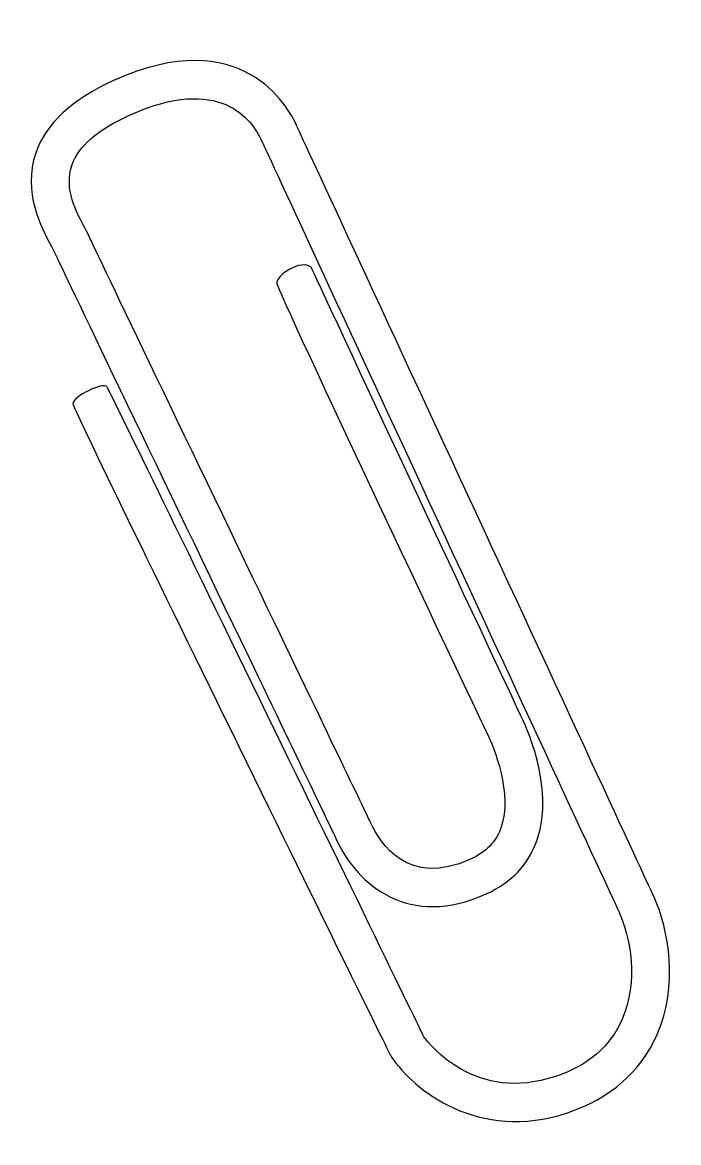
# Model space of a CAD drawing. Header units: centimetres. Extents: x -4.6 to 4.6, y -7.7 to 7.9.
import ezdxf

# ---------------------------------------------------------------- set-up
doc = ezdxf.new("R2010")
doc.units = ezdxf.units.CM
doc.header["$MEASUREMENT"] = 0
doc.layers.add('Camada 1', color=7, linetype='Continuous')

msp = doc.modelspace()

# ---------------------------------------------------------------- linework, layer by layer
at = {"layer": 'Camada 1'}
msp.add_open_spline([(-3.30838, 7.13515), (-1.51408, 7.94798), (-0.86659, 6.76074), (-0.75507, 6.51452), (-0.75507, 6.51452), (-0.67387, 6.33508), (4.18454, -4.15009), (4.23341, -4.25609), (4.23341, -4.25609), (4.45563, -4.74612), (4.58512, -5.51254), (4.28511, -6.19993), (4.28511, -6.19993), (4.05934, -6.71687), (3.62609, -7.09502), (3.0322, -7.29329), (3.0322, -7.29329), (1.78469, -7.70977), (0.87886, -6.96637), (0.57435, -6.51491), (0.57435, -6.51491), (0.57435, -6.51491), (0.56395, -6.49933), (0.56395, -6.49933), (0.56395, -6.49933), (0.56395, -6.49933), (0.55567, -6.48245), (0.55567, -6.48245), (0.55567, -6.48245), (0.55567, -6.48245), (-3.87136, 2.51963), (-3.87809, 2.61713), (-3.87809, 2.61713), (-3.88518, 2.71473), (-3.45203, 2.93048), (-3.39914, 2.85057), (-3.39914, 2.85057), (-3.34628, 2.77067), (1.0253, -6.22943), (1.0253, -6.22943), (1.0253, -6.22943), (1.11158, -6.34743), (1.75481, -7.15756), (2.86341, -6.78757), (2.86341, -6.78757), (3.31648, -6.63636), (3.63054, -6.36683), (3.79662, -5.98644), (3.79662, -5.98644), (4.02675, -5.45889), (3.91489, -4.84407), (3.74905, -4.47797), (3.74905, -4.47797), (3.54968, -4.04752), (-1.15824, 6.1132), (-1.24063, 6.2947), (-1.24063, 6.2947), (-1.37517, 6.59212), (-1.8252, 7.22201), (-3.08864, 6.64977), (-3.08864, 6.64977), (-3.53216, 6.4489), (-3.80243, 6.21331), (-3.89236, 5.94976), (-3.89236, 5.94976), (-4.00354, 5.62379), (-3.82484, 5.28806), (-3.70683, 5.06584), (-3.70683, 5.06584), (-3.68027, 5.01615), (-3.65749, 4.97313), (-3.63931, 4.93312), (-3.63931, 4.93312), (-3.55303, 4.74299), (-2.11269, 1.74656), (-1.06097, -0.44147), (-1.06097, -0.44147), (-0.2184, -2.1941), (0.25959, -3.18845), (0.28415, -3.24285), (0.28415, -3.24285), (0.41266, -3.52648), (0.8057, -4.14386), (1.67708, -3.74905), (1.67708, -3.74905), (1.896, -3.64994), (2.03609, -3.50391), (2.10547, -3.30307), (2.10547, -3.30307), (2.2648, -2.841), (2.01226, -2.1887), (1.90142, -1.97637), (1.90142, -1.97637), (1.90142, -1.97637), (1.89504, -1.96314), (1.89504, -1.96314), (1.89504, -1.96314), (1.89504, -1.96314), (-1.01905, 4.19348), (-1.03017, 4.30058), (-1.03017, 4.30058), (-1.04126, 4.40774), (-0.69111, 4.6498), (-0.5445, 4.52053), (-0.5445, 4.52053), (-0.51182, 4.43856), (2.37788, -1.73721), (2.37788, -1.73721), (2.37788, -1.73721), (2.42744, -1.83447), (2.86614, -2.73239), (2.60921, -3.47687), (2.60921, -3.47687), (2.49129, -3.81892), (2.25147, -4.07372), (1.89693, -4.23435), (1.89693, -4.23435), (0.82598, -4.71944), (0.0971, -4.12174), (-0.2014, -3.46259), (-0.2014, -3.46259), (-0.22913, -3.40242), (-0.83706, -2.13708), (-1.54144, -0.67219), (-1.54144, -0.67219), (-2.65274, 1.64014), (-4.03622, 4.51788), (-4.12486, 4.71343), (-4.12486, 4.71343), (-4.13595, 4.73817), (-4.15508, 4.7741), (-4.17749, 4.81588), (-4.17749, 4.81588), (-4.31903, 5.08214), (-4.58245, 5.57765), (-4.39679, 6.12198), (-4.39679, 6.12198), (-4.25752, 6.53), (-3.89141, 6.87102), (-3.30838, 7.13515), (-3.30838, 7.13515), (-3.30838, 7.13515), (-3.30838, 7.13515), (-3.30838, 7.13515)], degree=3, knots=[0, 0, 0, 0, 0.02702703, 0.02702703, 0.02702703, 0.02702703, 0.05405405, 0.05405405, 0.05405405, 0.05405405, 0.08108108, 0.08108108, 0.08108108, 0.08108108, 0.10810811, 0.10810811, 0.10810811, 0.10810811, 0.13513514, 0.13513514, 0.13513514, 0.13513514, 0.16216216, 0.16216216, 0.16216216, 0.16216216, 0.18918919, 0.18918919, 0.18918919, 0.18918919, 0.21621622, 0.21621622, 0.21621622, 0.21621622, 0.24324324, 0.24324324, 0.24324324, 0.24324324, 0.27027027, 0.27027027, 0.27027027, 0.27027027, 0.2972973, 0.2972973, 0.2972973, 0.2972973, 0.32432432, 0.32432432, 0.32432432, 0.32432432, 0.35135135, 0.35135135, 0.35135135, 0.35135135, 0.37837838, 0.37837838, 0.37837838, 0.37837838, 0.40540541, 0.40540541, 0.40540541, 0.40540541, 0.43243243, 0.43243243, 0.43243243, 0.43243243, 0.45945946, 0.45945946, 0.45945946, 0.45945946, 0.48648649, 0.48648649, 0.48648649, 0.48648649, 0.51351351, 0.51351351, 0.51351351, 0.51351351, 0.54054054, 0.54054054, 0.54054054, 0.54054054, 0.56756757, 0.56756757, 0.56756757, 0.56756757, 0.59459459, 0.59459459, 0.59459459, 0.59459459, 0.62162162, 0.62162162, 0.62162162, 0.62162162, 0.64864865, 0.64864865, 0.64864865, 0.64864865, 0.67567568, 0.67567568, 0.67567568, 0.67567568, 0.7027027, 0.7027027, 0.7027027, 0.7027027, 0.72972973, 0.72972973, 0.72972973, 0.72972973, 0.75675676, 0.75675676, 0.75675676, 0.75675676, 0.78378378, 0.78378378, 0.78378378, 0.78378378, 0.81081081, 0.81081081, 0.81081081, 0.81081081, 0.83783784, 0.83783784, 0.83783784, 0.83783784, 0.86486486, 0.86486486, 0.86486486, 0.86486486, 0.89189189, 0.89189189, 0.89189189, 0.89189189, 0.91891892, 0.91891892, 0.91891892, 0.91891892, 0.94594595, 0.94594595, 0.94594595, 0.94594595, 1, 1, 1, 1], dxfattribs=at)

doc.saveas('drawing.dxf')
